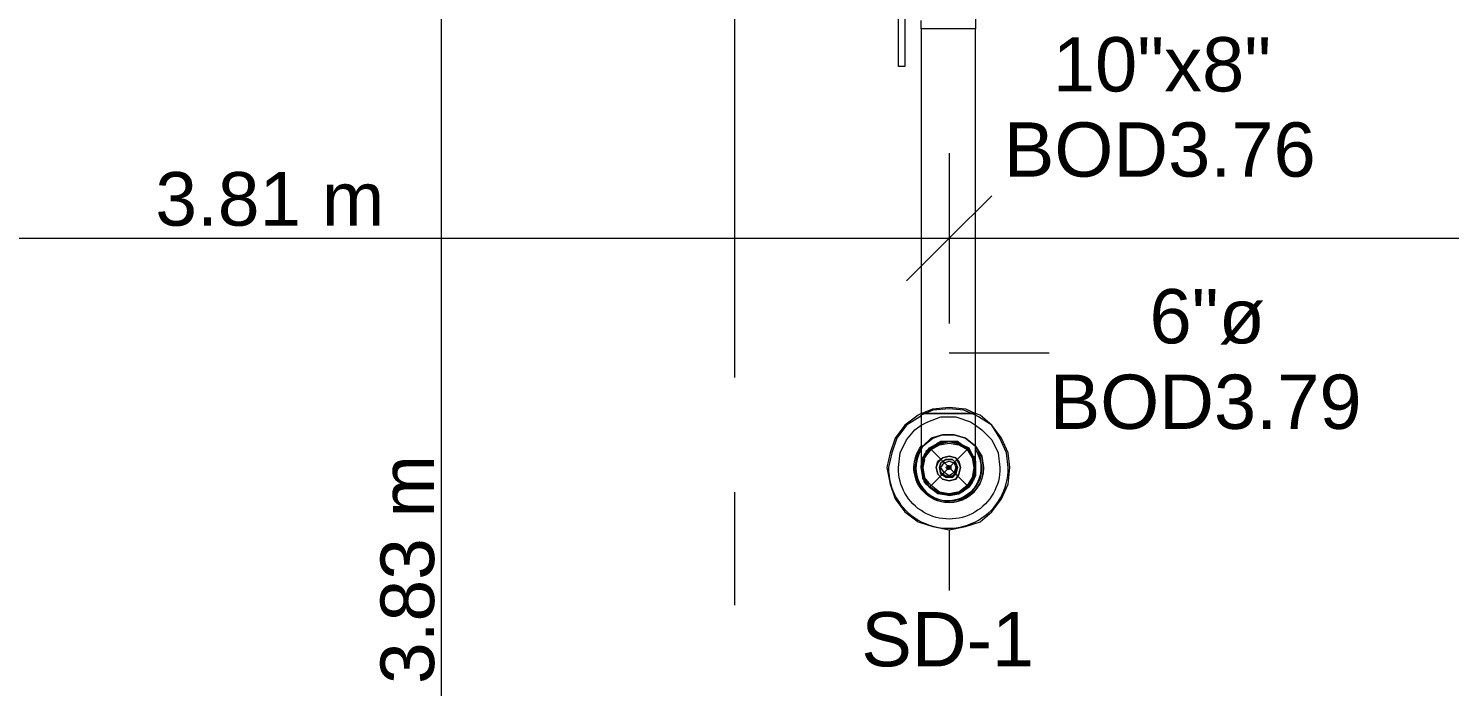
# Model space of a CAD drawing. Header units: metres. Extents: x -2 to 207, y -8 to 52.
# Drawn here: x 38.031 to 42.007, y 43.154 to 44.995 of the extents above; entities that cross this region are included whole.
import ezdxf

# ---------------------------------------------------------------- set-up
doc = ezdxf.new("R2010")
doc.units = ezdxf.units.M
doc.layers.add('HVAC - Ductos', color=5, linetype='Continuous', lineweight=0)
doc.layers.add('PDF_Text', color=7, linetype='Continuous', lineweight=0)
doc.layers.add('PDF_Geometry', color=7, linetype='Continuous', lineweight=0, true_color=0xaaaaaa)
doc.styles.add('PDF Helvetica', font='')
doc.styles.get('PDF Helvetica').set_extended_font_data('Helvetica')

msp = doc.modelspace()

# ---------------------------------------------------------------- linework, layer by layer
at = {"layer": 'HVAC - Ductos', "lineweight": 0}
for points in [[(39.1866, 38.2453), (39.1866, 41.567), (39.1866, 45.3927), (39.1866, 46.4007)], [(40.6803, 45.0903), (40.6803, 44.9941), (40.6711, 44.9941), (40.6619, 44.9941), (40.6436, 44.9941), (40.6252, 44.9941), (40.607, 44.9941), (40.5886, 44.9941), (40.5703, 44.9941), (40.552, 44.9941), (40.5382, 44.9941), (40.5336, 44.9941), (40.529, 44.9941), (40.529, 43.9174), (40.5199, 43.9128), (40.4832, 43.8853), (40.4557, 43.8487), (40.442, 43.8074), (40.4328, 43.7662), (40.442, 43.7204), (40.4557, 43.6792), (40.4832, 43.6425), (40.5199, 43.615), (40.5612, 43.6013), (40.607, 43.5921), (40.6528, 43.6013), (40.694, 43.615), (40.726, 43.6425), (40.7535, 43.6792), (40.7719, 43.7204), (40.7765, 43.7662), (40.7719, 43.8074), (40.7535, 43.8487), (40.726, 43.8853), (40.694, 43.9128), (40.6803, 43.9174), (40.6803, 44.9941), (40.6711, 44.9941), (40.6619, 44.9941), (40.6436, 44.9941), (40.6252, 44.9941), (40.607, 44.9941), (40.5886, 44.9941), (40.5703, 44.9941), (40.552, 44.9941), (40.5382, 44.9941), (40.5336, 44.9941), (40.529, 44.9941), (40.529, 45.017)], [(40.4832, 45.0675), (40.4832, 44.8887), (40.4649, 44.8887), (40.4649, 45.0675)], [(40.607, 44.6459), (40.607, 44.4077), (40.607, 44.1694)], [(40.726, 44.5268), (40.607, 44.4077), (40.4878, 44.2886)], [(7.582, 44.4077), (9.0436, 44.4077), (12.4157, 44.4077), (13.1718, 44.4077), (14.67, 44.4077), (18.0558, 44.4077), (21.6112, 44.4077), (22.3672, 44.4077), (24.0807, 44.4077), (25.9547, 44.4077), (28.3097, 44.4077), (31.2786, 44.4077), (32.8868, 44.4077), (36.7996, 44.4077), (40.607, 44.4077), (44.0845, 44.4077), (47.0625, 44.4077), (48.5791, 44.4077), (49.2022, 44.4077), (51.5984, 44.4077), (53.312, 44.4077), (55.6808, 44.4077), (58.6359, 44.4077)], [(40.607, 44.0869), (40.8864, 44.0869)], [(40.529, 43.9174), (40.5612, 43.9311), (40.607, 43.9357), (40.6528, 43.9311), (40.6803, 43.9174)], [(40.6803, 43.9128), (40.6482, 43.9266), (40.607, 43.9311), (40.5612, 43.9266), (40.529, 43.9128)], [(40.6803, 43.7662), (40.6803, 43.7708), (40.6803, 43.7891), (40.6803, 43.8212), (40.6803, 43.8579), (40.6803, 43.8991), (40.6803, 43.9174), (40.6711, 43.9174), (40.6619, 43.9174), (40.6436, 43.9174), (40.6252, 43.9174), (40.607, 43.9174), (40.5886, 43.9174), (40.5703, 43.9174), (40.552, 43.9174), (40.5382, 43.9174), (40.5336, 43.9174), (40.529, 43.9174), (40.529, 43.8716), (40.529, 43.8349), (40.529, 43.8028), (40.529, 43.78), (40.529, 43.7662)], [(40.529, 43.9174), (40.5336, 43.9174), (40.5382, 43.9174), (40.552, 43.9174), (40.5703, 43.9174), (40.5886, 43.9174), (40.607, 43.9174), (40.6252, 43.9174), (40.6436, 43.9174), (40.6619, 43.9174), (40.6711, 43.9174), (40.6803, 43.9174)], [(40.529, 43.8853), (40.5474, 43.8945), (40.584, 43.9082), (40.6252, 43.9082), (40.6665, 43.8945), (40.6803, 43.8853)], [(40.5748, 43.6975), (40.552, 43.7112), (40.5382, 43.7342), (40.552, 43.7112), (40.5382, 43.725), (40.5336, 43.7433), (40.529, 43.7662), (40.529, 43.7708), (40.5336, 43.7846), (40.5382, 43.8028), (40.552, 43.8212), (40.5703, 43.8304), (40.5886, 43.8395), (40.607, 43.8395), (40.6252, 43.8395), (40.6436, 43.8304), (40.6619, 43.8212), (40.6711, 43.8028), (40.6803, 43.7846), (40.6803, 43.7708), (40.6803, 43.7662), (40.6803, 43.7433), (40.6711, 43.725), (40.6619, 43.7112), (40.6436, 43.6975), (40.6252, 43.6929), (40.607, 43.6884), (40.5748, 43.6929), (40.552, 43.7112), (40.5703, 43.6975), (40.5886, 43.6929), (40.607, 43.6884), (40.6344, 43.6929)], [(40.5382, 43.7891), (40.5336, 43.7662), (40.5382, 43.7937), (40.5566, 43.8166), (40.5794, 43.8304), (40.607, 43.8349), (40.6344, 43.8304), (40.6574, 43.8166), (40.6711, 43.7937), (40.6757, 43.7662), (40.6711, 43.7387), (40.6574, 43.7158), (40.6344, 43.6975), (40.607, 43.6929), (40.5794, 43.6975), (40.5566, 43.7158), (40.5382, 43.7387), (40.5336, 43.7662), (40.5382, 43.7387)], [(40.5428, 43.7983), (40.552, 43.8166), (40.5748, 43.8304)], [(40.5748, 43.8349), (40.607, 43.8395), (40.5748, 43.8349), (40.5794, 43.8349), (40.607, 43.8395), (40.6298, 43.8349), (40.6344, 43.8349), (40.639, 43.8349)], [(40.639, 43.8304), (40.6574, 43.8166), (40.6711, 43.7983)], [(40.5336, 43.7891), (40.5336, 43.7937), (40.5382, 43.7983)], [(40.6757, 43.7983), (40.6757, 43.7937), (40.6757, 43.7891), (40.6803, 43.7662), (40.6757, 43.7387), (40.6757, 43.7342), (40.6619, 43.7112), (40.6757, 43.7342), (40.6803, 43.7662), (40.6757, 43.7387)], [(40.6344, 43.6929), (40.6252, 43.6929), (40.607, 43.6884), (40.5886, 43.6929), (40.5794, 43.6929), (40.5748, 43.6929), (40.5748, 43.6975), (40.5703, 43.6975), (40.552, 43.7112), (40.5382, 43.725), (40.5382, 43.7342), (40.5336, 43.7342), (40.5336, 43.7387), (40.5336, 43.7433), (40.529, 43.7662), (40.529, 43.7708)], [(40.6298, 43.6929), (40.607, 43.6884), (40.5794, 43.6929), (40.5748, 43.6975), (40.552, 43.7112), (40.5382, 43.7342), (40.5336, 43.7387), (40.529, 43.7662), (40.5382, 43.7342)], [(40.5382, 43.7342), (40.5336, 43.7342), (40.5336, 43.7387)], [(40.6803, 43.7708), (40.6803, 43.7662), (40.6803, 43.7433), (40.6757, 43.7387), (40.6757, 43.7342), (40.6711, 43.725), (40.6619, 43.7112), (40.6436, 43.6975), (40.639, 43.6975), (40.6344, 43.6929), (40.6298, 43.6929), (40.6344, 43.6929), (40.639, 43.6975)], [(40.6711, 43.7342), (40.6574, 43.7112), (40.639, 43.6975), (40.6344, 43.6929), (40.6619, 43.7112)], [(40.6757, 43.7387), (40.6757, 43.7342)], [(40.5794, 43.6929), (40.5748, 43.6929), (40.5748, 43.6975)], [(40.6298, 43.6975), (40.607, 43.6929), (40.5794, 43.6975)], [(40.6574, 43.7112), (40.639, 43.6975)], [(40.607, 43.5921), (40.607, 43.4226)]]:
    msp.add_lwpolyline(points, dxfattribs=at)
for points in [[(40.529, 43.9128), (40.5245, 43.9082), (40.4878, 43.8853), (40.4603, 43.8487), (40.4465, 43.8074), (40.4374, 43.7662, 1.013813), (40.7719, 43.7662), (40.7673, 43.8074), (40.749, 43.8487), (40.726, 43.8853), (40.6894, 43.9082), (40.6803, 43.9128)], [(40.6803, 43.8853), (40.6986, 43.8716), (40.726, 43.8441), (40.7444, 43.8074), (40.749, 43.7662, -1.012841), (40.4649, 43.7662), (40.4695, 43.8074), (40.4878, 43.8441), (40.5108, 43.8716), (40.529, 43.8853)]]:
    msp.add_lwpolyline(points, format="xyb", dxfattribs=at)
for points in [[(40.5336, 43.8258), (40.5612, 43.8487), (40.5886, 43.8579), (40.6207, 43.8579), (40.6528, 43.8487), (40.6803, 43.8258), (40.6803, 43.8166), (40.6803, 43.8258), (40.6528, 43.8487), (40.6207, 43.8579), (40.5886, 43.8579), (40.5566, 43.8487), (40.5336, 43.8258), (40.529, 43.8258), (40.5336, 43.8258), (40.529, 43.8166)], [(40.6528, 43.8487), (40.6207, 43.8579), (40.5886, 43.8579), (40.5612, 43.8487), (40.5336, 43.8258), (40.5566, 43.8487), (40.5886, 43.8579), (40.6207, 43.8579), (40.6528, 43.8487), (40.6803, 43.8258)], [(40.552, 43.8166), (40.5382, 43.7937), (40.529, 43.7662), (40.5336, 43.7937), (40.552, 43.8212), (40.5748, 43.8349)], [(40.6757, 43.7479), (40.6711, 43.7296), (40.6574, 43.7112), (40.6436, 43.7021), (40.6252, 43.6929), (40.607, 43.6929), (40.5886, 43.6929), (40.5703, 43.7021), (40.552, 43.7112), (40.5428, 43.7296), (40.5336, 43.7479), (40.5336, 43.7662), (40.5336, 43.7846), (40.5428, 43.8028), (40.552, 43.8166), (40.5703, 43.8304), (40.5886, 43.8349), (40.607, 43.8395), (40.6252, 43.8349), (40.6436, 43.8304), (40.6574, 43.8166), (40.6711, 43.8028), (40.6757, 43.7846), (40.6803, 43.7662)], [(40.6757, 43.7937), (40.6619, 43.8166), (40.6344, 43.8349), (40.607, 43.8395), (40.6344, 43.8349), (40.6619, 43.8212), (40.6757, 43.7937), (40.6803, 43.7662)], [(40.7032, 43.7662), (40.6986, 43.7983), (40.6803, 43.8258), (40.6986, 43.7983)], [(40.5748, 43.78), (40.5703, 43.7662), (40.5748, 43.7846), (40.5886, 43.7937), (40.607, 43.7983), (40.6252, 43.7937), (40.6344, 43.7846), (40.639, 43.7662), (40.6344, 43.78), (40.6252, 43.7937), (40.607, 43.7983), (40.5886, 43.7937)], [(40.584, 43.78), (40.5794, 43.7662), (40.584, 43.78), (40.5978, 43.7891), (40.6161, 43.7891), (40.6252, 43.78), (40.6298, 43.7662), (40.6252, 43.78), (40.6161, 43.7891), (40.5978, 43.7891)], [(40.5932, 43.78), (40.607, 43.7846), (40.6207, 43.78), (40.6252, 43.7662), (40.6207, 43.7524), (40.607, 43.7433), (40.5932, 43.7524), (40.584, 43.7662)], [(40.6344, 43.7479), (40.639, 43.7662), (40.6344, 43.7479), (40.6252, 43.7342), (40.607, 43.7296), (40.5886, 43.7342), (40.5748, 43.7479), (40.5703, 43.7662), (40.5748, 43.7479), (40.5886, 43.7342), (40.607, 43.7296), (40.6252, 43.7342)], [(40.6252, 43.7524), (40.6298, 43.7662), (40.6252, 43.7479), (40.6161, 43.7387), (40.5978, 43.7387), (40.584, 43.7479), (40.5794, 43.7662), (40.584, 43.7524), (40.5978, 43.7433), (40.6161, 43.7433)], [(40.6024, 43.7616), (40.607, 43.7616), (40.6115, 43.7662), (40.6115, 43.7616), (40.6024, 43.7616), (40.5978, 43.7662), (40.6024, 43.7708), (40.6115, 43.7708), (40.6115, 43.7662), (40.607, 43.7708), (40.6024, 43.7708), (40.6024, 43.7662)]]:
    msp.add_lwpolyline(points, close=True, dxfattribs=at)
msp.add_lwpolyline([(40.5108, 43.7662, 1.010184), (40.7032, 43.7662, -1.404435), (40.529, 43.8258), (40.5153, 43.7983), (40.5108, 43.7662), (40.5199, 43.7983), (40.529, 43.8166, 1.352461), (40.6986, 43.7662), (40.694, 43.7983), (40.6803, 43.8166, -1.35232)], format="xyb", close=True, dxfattribs=at)
at = {"layer": 'PDF_Geometry', "lineweight": 0}
for points in [[(40.0068, 45.2873), (40.0068, 44.0182)], [(40.0068, 43.6975), (40.0068, 43.3813)]]:
    msp.add_lwpolyline(points, dxfattribs=at)
at = {"layer": 'PDF_Geometry', "color": 8, "lineweight": 0, "true_color": 0x808080}
msp.add_lwpolyline([(40.6665, 43.812), (40.6298, 43.8395), (40.584, 43.8395), (40.5428, 43.812), (40.529, 43.7662), (40.5428, 43.7204), (40.584, 43.6929), (40.6298, 43.6929), (40.6665, 43.7204), (40.6803, 43.7662)], close=True, dxfattribs=at)
for points in [[(40.552, 43.8212), (40.6619, 43.7112)], [(40.6619, 43.8212), (40.552, 43.7112)]]:
    msp.add_lwpolyline(points, dxfattribs=at)

# ---------------------------------------------------------------- texts
at = {"layer": 'PDF_Text', "lineweight": 0, "attachment_point": 4, "style": 'PDF Helvetica'}
for s, insert, char_height in [('10"x8"', (40.897, 44.8933), 0.1519), ('BOD3.76', (40.7596, 44.655), 0.1519), ('3.81 m', (38.3862, 44.5169), 0.15002), ('6"ø', (41.1674, 44.1877), 0.1519), ('BOD3.79', (40.8879, 43.9494), 0.1519), ('SD-1', (40.361, 43.2851), 0.1519)]:
    msp.add_mtext(s, dxfattribs=dict(at, insert=insert, char_height=char_height))
at = {"layer": 'PDF_Text', "lineweight": 0, "insert": (39.0921, 43.161), "char_height": 0.15002, "attachment_point": 4, "rotation": 90, "style": 'PDF Helvetica'}
msp.add_mtext('3.83 m', dxfattribs=at)

doc.saveas('drawing.dxf')
